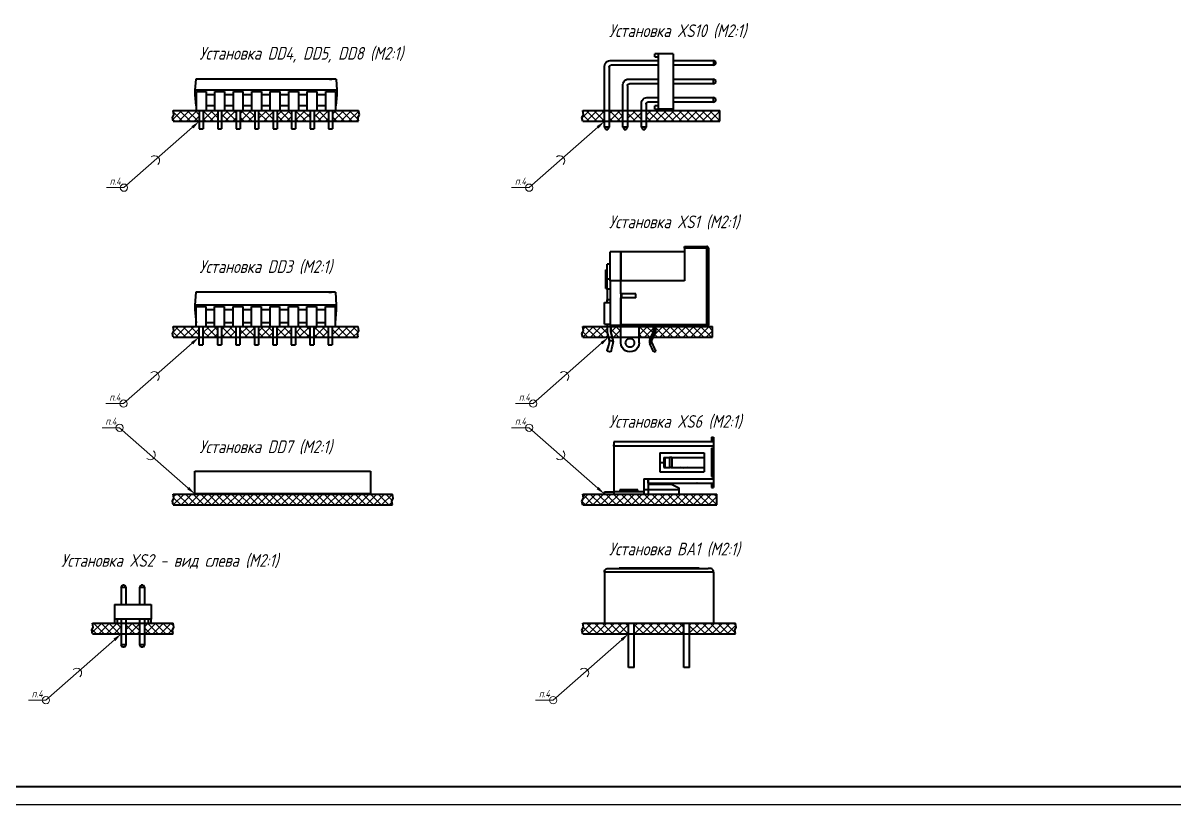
# Paper-space layout 'Layout1' of a CAD drawing. Extents: x -1 to 840, y -1 to 593.
# Drawn here: x 238.7 to 555.3, y -0.8 to 214.1 of the extents above; entities that cross this region are included whole.
import ezdxf

# ---------------------------------------------------------------- set-up
doc = ezdxf.new("R2010")
doc.units = 0
doc.header["$MEASUREMENT"] = 0
doc.layers.get('0').update_dxf_attribs({"linetype": 'CONTINUOUS', "lineweight": 15})
doc.layers.add('KONTUR', color=7, linetype='CONTINUOUS')
doc.layers.add('Основная', color=7, linetype='CONTINUOUS', lineweight=40)
doc.layers.add('тонкая', color=7, linetype='CONTINUOUS', lineweight=20)
doc.styles.add('GOST type A0', font='', dxfattribs={"oblique": 15, "height": 3.5})
doc.styles.get('GOST type A0').set_extended_font_data('GOST type A')
pattern_1 = [(45, (-297.085, -97.4505), (-1.0606602, 1.0606602), []), (135, (-297.085, -97.4505), (-1.0606602, -1.0606602), [])]

psp = doc.layouts.get("Layout1")

# ---------------------------------------------------------------- hatches: boundary and pattern name
h = psp.add_hatch()
h.set_pattern_fill('ANSI37', color=256, scale=12)
h.set_pattern_definition([(45, (-307.6102, -77.5466), (-1.0606602, 1.0606602), []), (135, (-307.6102, -77.5466), (-1.0606602, -1.0606602), [])])
h.paths.add_polyline_path([(280.03, 190.059), (280.23, 188.899), (279.83, 188.099), (280.03, 187.099), (287.224, 187.099), (287.224, 190.059), (286.438, 190.059)])
h.paths.add_polyline_path([(292.304, 187.099), (292.304, 190.059), (291.518, 190.059), (288.292, 190.059), (288.292, 187.099)])
h.paths.add_polyline_path([(297.384, 187.099), (297.384, 190.059), (296.598, 190.059), (293.372, 190.059), (293.372, 187.099)])
h.paths.add_polyline_path([(302.464, 187.099), (302.464, 190.059), (301.678, 190.059), (298.452, 190.059), (298.452, 187.099)])
h.paths.add_polyline_path([(307.544, 187.099), (307.544, 190.059), (306.758, 190.059), (303.532, 190.059), (303.532, 187.099)])
h.paths.add_polyline_path([(312.624, 187.099), (312.624, 190.059), (311.838, 190.059), (308.612, 190.059), (308.612, 187.099)])
h.paths.add_polyline_path([(317.704, 187.099), (317.704, 190.059), (316.918, 190.059), (313.692, 190.059), (313.692, 187.099)])
h.paths.add_polyline_path([(322.784, 187.099), (322.784, 190.059), (321.998, 190.059), (318.772, 190.059), (318.772, 187.099)])
h.paths.add_polyline_path([(331.046, 187.099), (330.846, 188.099), (331.246, 188.899), (331.046, 190.059), (323.852, 190.059), (323.852, 187.099)])
h = psp.add_hatch()
h.set_pattern_fill('ANSI37', color=256, scale=12)
h.set_pattern_definition([(45, (-299.585, -71.3088), (-1.0606602, 1.0606602), []), (135, (-299.585, -71.3088), (-1.0606602, -1.0606602), [])])
h.paths.add_polyline_path([(392.668, 190.059), (392.868, 188.899), (392.468, 188.099), (392.668, 187.099), (398.668, 187.099), (398.668, 190.059)])
h.paths.add_polyline_path([(403.748, 187.099), (403.748, 190.059), (399.938, 190.059), (399.938, 187.099)])
h.paths.add_polyline_path([(408.828, 187.099), (408.828, 190.059), (405.018, 190.059), (405.018, 187.099)])
h.paths.add_polyline_path([(430.399, 187.099), (430.399, 190.059), (410.098, 190.059), (410.098, 187.099)])
h = psp.add_hatch()
h.set_pattern_fill('ANSI37', color=256, scale=12)
h.set_pattern_definition([(45, (-307.6102, -116.8964), (-1.0606602, 1.0606602), []), (135, (-307.6102, -116.8964), (-1.0606602, -1.0606602), [])])
h.paths.add_polyline_path([(280.03, 130.709), (280.23, 129.549), (279.83, 128.749), (280.03, 127.749), (287.124, 127.749), (287.124, 130.709), (286.362, 130.709)])
h.paths.add_polyline_path([(292.204, 130.709), (291.442, 130.709), (288.24, 130.709), (288.24, 127.749), (292.204, 127.749)])
h.paths.add_polyline_path([(297.284, 130.709), (296.522, 130.709), (293.32, 130.709), (293.32, 127.749), (297.284, 127.749)])
h.paths.add_polyline_path([(302.364, 127.749), (302.364, 130.709), (301.602, 130.709), (298.4, 130.709), (298.4, 127.749)])
h.paths.add_polyline_path([(307.444, 127.749), (307.444, 130.709), (306.682, 130.709), (303.48, 130.709), (303.48, 127.749)])
h.paths.add_polyline_path([(312.524, 127.749), (312.524, 130.709), (311.762, 130.709), (308.56, 130.709), (308.56, 127.749)])
h.paths.add_polyline_path([(317.604, 130.709), (316.842, 130.709), (313.64, 130.709), (313.64, 127.749), (317.604, 127.749)])
h.paths.add_polyline_path([(322.684, 130.709), (321.922, 130.709), (318.72, 130.709), (318.72, 127.749), (322.684, 127.749)])
h.paths.add_polyline_path([(323.8, 127.749), (330.894, 127.749), (330.694, 128.749), (331.094, 129.549), (330.894, 130.709), (323.8, 130.709)])
h = psp.add_hatch()
h.set_pattern_fill('ANSI37', color=256, scale=12)
h.set_pattern_definition(pattern_1)
h.paths.add_polyline_path([(392.668, 130.709), (392.868, 129.549), (392.468, 128.749), (392.668, 127.749), (399.753, 127.749), (399.43, 128.957, -0.0919094), (399.368, 129.423), (399.368, 130.709)])
h = psp.add_hatch()
h.set_pattern_fill('ANSI37', color=256, scale=12)
h.set_pattern_definition(pattern_1)
h.paths.add_polyline_path([(403.168, 130.709), (400.368, 130.709), (400.368, 129.423), (400.372, 129.353), (400.38, 129.285), (400.396, 129.215), (400.788, 127.749), (403.168, 127.749)])
h.paths.add_polyline_path([(411.471, 127.749), (412.094, 129.085), (412.134, 129.193), (412.16, 129.307), (412.168, 129.423), (412.168, 130.709), (408.168, 130.709), (408.168, 127.749)])
h = psp.add_hatch()
h.set_pattern_fill('ANSI37', color=256, scale=12)
h.set_pattern_definition(pattern_1)
h.paths.add_polyline_path([(428.413, 127.749), (428.413, 130.709), (412.768, 130.709), (412.768, 129.423), (412.754, 129.221), (412.71, 129.021), (412.636, 128.831), (412.131, 127.749)])
h = psp.add_hatch()
h.set_pattern_fill('ANSI37', color=256, scale=12)
h.set_pattern_definition([(45, (-303.3326, -98.6842), (-1.0606602, 1.0606602), []), (135, (-303.3326, -98.6842), (-1.0606602, -1.0606602), [])])
h.paths.add_polyline_path([(340.342, 81.68), (340.142, 82.68), (340.542, 83.48), (340.342, 84.64), (280.03, 84.64), (280.23, 83.48), (279.83, 82.68), (280.03, 81.68)])
h = psp.add_hatch()
h.set_pattern_fill('ANSI37', color=256, scale=12)
h.set_pattern_definition([(45, (-297.085, -114.4791), (-1.0606602, 1.0606602), []), (135, (-297.085, -114.4791), (-1.0606602, -1.0606602), [])])
h.paths.add_polyline_path([(392.668, 84.64), (392.868, 83.48), (392.468, 82.68), (392.668, 81.68), (429.568, 81.68), (429.568, 84.64)])
h = psp.add_hatch()
h.set_pattern_fill('ANSI37', color=256, scale=12)
h.set_pattern_definition([(45, (-189.4114, -103.6223), (-1.06066, 1.06066), []), (135, (-189.4114, -103.6223), (-1.06066, -1.06066), [])])
h.paths.add_polyline_path([(265.775, 46.25), (265.775, 49.21), (257.87, 49.21), (258.07, 48.05), (257.67, 47.25), (257.87, 46.25)])
h.paths.add_polyline_path([(270.855, 46.25), (270.855, 49.21), (267.045, 49.21), (267.045, 46.25)])
h.paths.add_polyline_path([(280.03, 46.25), (279.83, 47.25), (280.23, 48.05), (280.03, 49.21), (272.125, 49.21), (272.125, 46.25)])
h = psp.add_hatch()
h.set_pattern_fill('ANSI37', color=256, scale=12)
h.set_pattern_definition([(45, (-193.1948, -106.2985), (-1.06066, 1.06066), []), (135, (-193.1948, -106.2985), (-1.06066, -1.06066), [])])
h.paths.add_polyline_path([(420.468, 46.25), (420.468, 49.21), (406.868, 49.21), (406.868, 46.25)])
h.paths.add_polyline_path([(422.068, 49.21), (422.068, 46.25), (434.668, 46.25), (434.468, 47.25), (434.868, 48.05), (434.668, 49.21)])
h.paths.add_polyline_path([(392.668, 49.21), (392.868, 48.05), (392.468, 47.25), (392.668, 46.25), (405.268, 46.25), (405.268, 49.21)])

# ---------------------------------------------------------------- linework, layer by layer
for p, q in [((266.5, 168.854), (285.347, 185.447)), ((377.944, 168.854), (396.791, 185.447)), ((266.5, 168.854), (261.66, 168.854)), ((377.944, 168.854), (373.104, 168.854)), ((266.4, 109.505), (285.247, 126.097)), ((379.029, 109.505), (397.876, 126.097)), ((266.4, 109.505), (261.56, 109.505)), ((379.029, 109.505), (374.189, 109.505)), ((265.306, 102.885), (260.466, 102.885)), ((265.306, 102.885), (284.153, 86.292)), ((377.944, 102.885), (373.104, 102.885)), ((377.944, 102.885), (396.791, 86.292)), ((245.051, 28.006), (263.898, 44.598)), ((384.544, 28.006), (403.391, 44.598)), ((245.051, 28.006), (240.211, 28.006)), ((384.544, 28.006), (379.704, 28.006))]:
    psp.add_line(p, q)
for centre in [(266.5, 168.854), (377.944, 168.854), (266.4, 109.505), (379.029, 109.505), (265.306, 102.885), (377.944, 102.885), (245.051, 28.006), (384.544, 28.006)]:
    psp.add_circle(centre, 1)
for centre, start, end in [((274.935, 176.28), 311.36007, 131.36007), ((386.379, 176.28), 311.36007, 131.36007), ((274.835, 116.931), 311.36007, 131.36007), ((387.464, 116.931), 311.36007, 131.36007), ((273.741, 95.459), 228.63993, 48.63993), ((386.379, 95.459), 228.63993, 48.63993), ((253.486, 35.432), 311.36007, 131.36007), ((392.979, 35.432), 311.36007, 131.36007)]:
    psp.add_arc(centre, 1.371, start, end)
for points in [[(285.623, 185.134), (285.072, 185.76), (287.224, 187.099)], [(397.066, 185.134), (396.516, 185.76), (398.668, 187.099)], [(285.523, 125.784), (284.972, 126.41), (287.124, 127.749)], [(398.151, 125.784), (397.601, 126.41), (399.753, 127.749)], [(284.429, 86.605), (283.878, 85.98), (286.03, 84.64)], [(397.066, 86.605), (396.516, 85.98), (398.668, 84.64)], [(264.174, 44.286), (263.623, 44.911), (265.775, 46.25)], [(403.666, 44.286), (403.116, 44.911), (405.268, 46.25)]]:
    psp.add_solid(points)
at = {"layer": 'KONTUR'}
psp.add_line((840.206, -0.794), (-0.794, -0.794), dxfattribs=at)
at = {"layer": 'Основная'}
for p, q in [((398.668, 202.25), (398.719, 202.644)), ((398.719, 202.644), (398.872, 203.012)), ((398.872, 203.012), (399.114, 203.327)), ((399.114, 203.327), (399.43, 203.57)), ((399.43, 203.57), (399.797, 203.722)), ((399.797, 203.722), (400.192, 203.774)), ((400.192, 203.774), (413.527, 203.774)), ((413.527, 205.679), (412.511, 205.679)), ((412.511, 204.815), (412.511, 205.679)), ((412.511, 204.815), (413.527, 204.815)), ((417.591, 205.679), (413.527, 205.679)), ((413.527, 190.439), (413.527, 205.679)), ((417.591, 205.679), (417.591, 190.439)), ((417.591, 203.774), (428.665, 203.774)), ((429.275, 203.422), (428.665, 203.774)), ((428.665, 203.774), (428.665, 202.504)), ((428.665, 202.504), (429.275, 202.856)), ((429.275, 202.856), (429.275, 203.422)), ((398.668, 190.059), (398.668, 202.25)), ((399.938, 201.996), (399.955, 202.127)), ((399.938, 201.996), (399.938, 190.059)), ((399.955, 202.127), (400.006, 202.25)), ((400.006, 202.25), (400.086, 202.355)), ((400.086, 202.355), (400.192, 202.436)), ((400.192, 202.436), (400.314, 202.487)), ((400.314, 202.487), (400.446, 202.504)), ((413.527, 202.504), (400.446, 202.504)), ((428.665, 202.504), (417.591, 202.504)), ((286.234, 198.695), (286.03, 195.677)), ((324.842, 198.695), (286.234, 198.695)), ((322.994, 198.701), (323, 198.701)), ((322.994, 198.696), (322.994, 198.701)), ((322.994, 198.696), (322.994, 198.695)), ((323, 198.701), (323.025, 198.701)), ((323.025, 198.701), (323.068, 198.701)), ((323.068, 198.701), (323.127, 198.701)), ((323.127, 198.701), (323.199, 198.701)), ((323.199, 198.701), (323.277, 198.701)), ((323.277, 198.701), (323.358, 198.701)), ((323.358, 198.701), (323.437, 198.701)), ((323.437, 198.701), (323.508, 198.701)), ((323.508, 198.701), (323.567, 198.701)), ((323.567, 198.701), (323.611, 198.701)), ((323.611, 198.701), (323.636, 198.701)), ((323.636, 198.701), (323.642, 198.701)), ((323.642, 198.699), (323.642, 198.701)), ((323.642, 198.699), (323.642, 198.695)), ((324.842, 198.695), (325.046, 195.677)), ((403.748, 197.17), (403.799, 197.564)), ((403.748, 190.059), (403.748, 197.17)), ((403.799, 197.564), (403.952, 197.932)), ((403.952, 197.932), (404.194, 198.247)), ((404.194, 198.247), (404.51, 198.49)), ((404.51, 198.49), (404.877, 198.642)), ((404.877, 198.642), (405.272, 198.694)), ((405.018, 196.916), (405.035, 197.047)), ((405.018, 196.916), (405.018, 190.059)), ((405.035, 197.047), (405.086, 197.17)), ((405.086, 197.17), (405.166, 197.275)), ((405.166, 197.275), (405.272, 197.356)), ((405.272, 198.694), (413.527, 198.694)), ((405.272, 197.356), (405.394, 197.407)), ((405.394, 197.407), (405.526, 197.424)), ((413.527, 197.424), (405.526, 197.424)), ((417.591, 198.694), (428.665, 198.694)), ((428.665, 197.424), (417.591, 197.424)), ((429.275, 198.342), (428.665, 198.694)), ((428.665, 197.424), (428.665, 198.694)), ((428.665, 197.424), (429.275, 197.776)), ((429.275, 197.776), (429.275, 198.342)), ((286.03, 195.677), (286.03, 194.347)), ((325.046, 195.677), (286.03, 195.677)), ((286.03, 194.347), (286.284, 191.329)), ((286.438, 194.347), (286.03, 194.347)), ((286.438, 190.059), (286.438, 195.267)), ((286.438, 195.267), (289.078, 195.267)), ((289.078, 195.267), (289.078, 190.059)), ((291.518, 194.347), (289.078, 194.347)), ((291.518, 190.059), (291.518, 195.267)), ((291.518, 195.267), (294.158, 195.267)), ((294.158, 195.267), (294.158, 190.059)), ((296.598, 194.347), (294.158, 194.347)), ((296.598, 190.059), (296.598, 195.267)), ((296.598, 195.267), (299.238, 195.267)), ((299.238, 195.267), (299.238, 190.059)), ((301.678, 194.347), (299.238, 194.347)), ((301.678, 190.059), (301.678, 195.267)), ((301.678, 195.267), (304.318, 195.267)), ((304.318, 195.267), (304.318, 190.059)), ((306.758, 194.347), (304.318, 194.347)), ((306.758, 190.059), (306.758, 195.267)), ((306.758, 195.267), (309.398, 195.267)), ((309.398, 195.267), (309.398, 190.059)), ((311.838, 194.347), (309.398, 194.347)), ((311.838, 190.059), (311.838, 195.267)), ((311.838, 195.267), (314.478, 195.267)), ((314.478, 195.267), (314.478, 190.059)), ((316.918, 194.347), (314.478, 194.347)), ((316.918, 190.059), (316.918, 195.267)), ((316.918, 195.267), (319.558, 195.267)), ((319.558, 195.267), (319.558, 190.059)), ((321.998, 194.347), (319.558, 194.347)), ((321.998, 190.059), (321.998, 195.267)), ((321.998, 195.267), (324.638, 195.267)), ((324.638, 195.267), (324.638, 190.059)), ((325.046, 194.347), (324.638, 194.347)), ((325.046, 194.347), (324.792, 191.329)), ((325.046, 195.677), (325.046, 194.347)), ((409.032, 192.852), (409.274, 193.167)), ((409.274, 193.167), (409.59, 193.41)), ((409.59, 193.41), (409.957, 193.562)), ((409.957, 193.562), (410.352, 193.614)), ((410.352, 193.614), (413.527, 193.614)), ((417.591, 193.614), (428.665, 193.614)), ((429.275, 193.262), (428.665, 193.614)), ((428.665, 192.344), (428.665, 193.614)), ((429.275, 192.696), (429.275, 193.262)), ((280.03, 190.059), (331.046, 190.059)), ((280.23, 188.899), (280.03, 190.059)), ((286.438, 191.329), (286.284, 191.329)), ((286.438, 190.059), (289.078, 190.059)), ((287.224, 190.059), (287.224, 184.979)), ((288.292, 190.059), (288.292, 184.979)), ((291.518, 191.329), (289.078, 191.329)), ((291.518, 190.059), (294.158, 190.059)), ((292.304, 190.059), (292.304, 184.979)), ((293.372, 190.059), (293.372, 184.979)), ((296.598, 191.329), (294.158, 191.329)), ((296.598, 190.059), (299.238, 190.059)), ((297.384, 190.059), (297.384, 184.979)), ((298.452, 190.059), (298.452, 184.979)), ((301.678, 191.329), (299.238, 191.329)), ((301.678, 190.059), (304.318, 190.059)), ((302.464, 190.059), (302.464, 184.979)), ((303.532, 190.059), (303.532, 184.979)), ((306.758, 191.329), (304.318, 191.329)), ((306.758, 190.059), (309.398, 190.059)), ((307.544, 190.059), (307.544, 184.979)), ((308.612, 190.059), (308.612, 184.979)), ((311.838, 191.329), (309.398, 191.329)), ((311.838, 190.059), (314.478, 190.059)), ((312.624, 190.059), (312.624, 184.979)), ((313.692, 190.059), (313.692, 184.979)), ((316.918, 191.329), (314.478, 191.329)), ((316.918, 190.059), (319.558, 190.059)), ((317.704, 190.059), (317.704, 184.979)), ((318.772, 190.059), (318.772, 184.979)), ((321.998, 191.329), (319.558, 191.329)), ((321.998, 190.059), (324.638, 190.059)), ((322.784, 190.059), (322.784, 184.979)), ((323.852, 190.059), (323.852, 184.979)), ((324.792, 191.329), (324.638, 191.329)), ((331.246, 188.899), (331.046, 190.059)), ((392.668, 190.059), (430.399, 190.059)), ((392.868, 188.899), (392.668, 190.059)), ((398.668, 185.46), (398.668, 190.059)), ((399.938, 190.059), (399.938, 185.46)), ((403.748, 185.46), (403.748, 190.059)), ((405.018, 190.059), (405.018, 185.46)), ((408.828, 192.09), (408.879, 192.484)), ((408.828, 190.059), (408.828, 192.09)), ((408.828, 185.46), (408.828, 190.059)), ((408.879, 192.484), (409.032, 192.852)), ((410.098, 191.836), (410.115, 191.967)), ((410.098, 191.836), (410.098, 190.059)), ((410.098, 190.059), (410.098, 185.46)), ((410.115, 191.967), (410.166, 192.09)), ((410.166, 192.09), (410.246, 192.195)), ((410.246, 192.195), (410.352, 192.276)), ((410.352, 192.276), (410.474, 192.327)), ((410.474, 192.327), (410.606, 192.344)), ((413.527, 192.344), (410.606, 192.344)), ((412.511, 190.439), (412.511, 191.302)), ((413.527, 191.302), (412.511, 191.302)), ((412.511, 190.439), (413.527, 190.439)), ((413.527, 190.439), (413.527, 190.059)), ((417.591, 190.439), (413.527, 190.439)), ((428.665, 192.344), (417.591, 192.344)), ((417.591, 190.439), (417.591, 190.059)), ((428.665, 192.344), (429.275, 192.696)), ((430.399, 187.099), (430.399, 190.059)), ((279.83, 188.099), (280.23, 188.899)), ((280.03, 187.099), (279.83, 188.099)), ((280.03, 187.099), (331.046, 187.099)), ((330.846, 188.099), (331.246, 188.899)), ((331.046, 187.099), (330.846, 188.099)), ((392.468, 188.099), (392.868, 188.899)), ((392.668, 187.099), (392.468, 188.099)), ((392.668, 187.099), (430.399, 187.099)), ((287.224, 184.979), (288.292, 184.979)), ((292.304, 184.979), (293.372, 184.979)), ((297.384, 184.979), (298.452, 184.979)), ((302.464, 184.979), (303.532, 184.979)), ((307.544, 184.979), (308.612, 184.979)), ((312.624, 184.979), (313.692, 184.979)), ((317.704, 184.979), (318.772, 184.979)), ((322.784, 184.979), (323.852, 184.979)), ((398.682, 185.435), (398.668, 185.46)), ((398.682, 185.435), (399.019, 184.851)), ((399.923, 185.435), (398.682, 185.435)), ((399.019, 184.851), (399.586, 184.851)), ((399.586, 184.851), (399.923, 185.435)), ((399.938, 185.46), (399.923, 185.435)), ((403.762, 185.435), (403.748, 185.46)), ((403.762, 185.435), (404.099, 184.851)), ((405.003, 185.435), (403.762, 185.435)), ((404.099, 184.851), (404.666, 184.851)), ((404.666, 184.851), (405.003, 185.435)), ((405.018, 185.46), (405.003, 185.435)), ((408.842, 185.435), (408.828, 185.46)), ((408.842, 185.435), (409.179, 184.851)), ((410.083, 185.435), (408.842, 185.435)), ((409.179, 184.851), (409.746, 184.851)), ((409.746, 184.851), (410.083, 185.435)), ((410.098, 185.46), (410.083, 185.435)), ((420.668, 152.692), (420.668, 152.709)), ((420.668, 152.709), (426.768, 152.709)), ((420.668, 152.642), (420.668, 152.692)), ((420.668, 152.563), (420.668, 152.642)), ((420.668, 152.459), (420.668, 152.563)), ((420.668, 152.338), (420.668, 152.459)), ((420.668, 152.209), (420.668, 152.338)), ((420.668, 152.209), (420.668, 143.229)), ((426.768, 152.209), (420.668, 152.209)), ((426.768, 152.709), (426.768, 152.692)), ((426.897, 152.692), (426.768, 152.709)), ((426.768, 152.692), (426.768, 152.642)), ((426.768, 152.642), (426.768, 152.563)), ((426.768, 152.563), (426.768, 152.459)), ((426.768, 152.459), (426.768, 152.338)), ((426.768, 152.338), (426.768, 152.209)), ((426.897, 152.209), (426.768, 152.209)), ((426.768, 131.209), (426.768, 152.209)), ((427.018, 152.642), (426.897, 152.692)), ((427.018, 152.209), (426.897, 152.209)), ((427.121, 152.563), (427.018, 152.642)), ((427.121, 152.209), (427.018, 152.209)), ((427.201, 152.459), (427.121, 152.563)), ((427.201, 152.209), (427.121, 152.209)), ((427.25, 152.338), (427.201, 152.459)), ((427.25, 152.209), (427.201, 152.209)), ((427.268, 152.209), (427.25, 152.338)), ((427.268, 152.209), (427.25, 152.209)), ((427.268, 152.209), (427.268, 131.209)), ((400.268, 150.956), (400.268, 151.229)), ((403.168, 151.229), (400.268, 151.229)), ((400.268, 150.157), (400.268, 150.956)), ((400.268, 148.886), (400.268, 150.157)), ((400.268, 147.229), (400.268, 148.886)), ((403.168, 151.229), (403.168, 150.956)), ((403.168, 150.956), (403.168, 151.229)), ((420.668, 151.229), (403.168, 151.229)), ((403.168, 150.956), (403.168, 150.157)), ((403.168, 150.157), (403.168, 150.956)), ((403.168, 150.157), (403.168, 148.886)), ((403.168, 148.886), (403.168, 150.157)), ((403.168, 148.886), (403.168, 147.229)), ((403.168, 147.229), (403.168, 148.886)), ((399.068, 146.22), (399.068, 146.309)), ((399.068, 146.309), (399.368, 146.309)), ((399.068, 145.961), (399.068, 146.22)), ((399.068, 145.548), (399.068, 145.961)), ((399.368, 147.669), (399.368, 147.809)), ((400.268, 147.809), (399.368, 147.809)), ((399.368, 147.26), (399.368, 147.669)), ((399.368, 146.608), (399.368, 147.26)), ((399.368, 145.759), (399.368, 146.608)), ((399.368, 144.77), (399.368, 145.759)), ((400.268, 145.3), (400.268, 147.229)), ((403.168, 147.229), (403.168, 145.3)), ((403.168, 145.3), (403.168, 147.229)), ((399.068, 145.009), (399.068, 145.548)), ((399.068, 144.382), (399.068, 145.009)), ((399.068, 143.709), (399.068, 144.382)), ((399.068, 143.036), (399.068, 143.709)), ((399.068, 143.709), (399.368, 143.709)), ((399.068, 142.409), (399.068, 143.036)), ((399.368, 143.709), (399.368, 144.77)), ((399.368, 142.695), (399.368, 143.709)), ((400.268, 143.709), (399.368, 143.709)), ((399.368, 141.744), (399.368, 142.695)), ((400.268, 143.229), (400.268, 145.3)), ((400.268, 143.229), (400.268, 131.009)), ((403.168, 143.229), (400.268, 143.229)), ((403.168, 145.3), (403.168, 143.229)), ((403.168, 143.229), (403.168, 145.3)), ((420.668, 143.229), (403.168, 143.229)), ((403.168, 139.709), (403.168, 143.229)), ((286.286, 140.107), (286.03, 136.581)), ((324.638, 140.107), (286.286, 140.107)), ((322.868, 140.113), (322.874, 140.113)), ((322.868, 140.112), (322.868, 140.113)), ((322.868, 140.112), (322.868, 140.107)), ((322.874, 140.113), (322.903, 140.113)), ((322.903, 140.113), (322.954, 140.113)), ((322.954, 140.113), (323.022, 140.113)), ((323.022, 140.113), (323.104, 140.113)), ((323.104, 140.113), (323.195, 140.113)), ((323.195, 140.113), (323.289, 140.113)), ((323.289, 140.113), (323.379, 140.113)), ((323.379, 140.113), (323.462, 140.113)), ((323.462, 140.113), (323.53, 140.113)), ((323.53, 140.113), (323.58, 140.113)), ((323.58, 140.113), (323.609, 140.113)), ((323.609, 140.113), (323.616, 140.113)), ((323.616, 140.109), (323.616, 140.113)), ((323.616, 140.109), (323.616, 140.107)), ((324.638, 140.107), (324.894, 136.581)), ((399.068, 141.871), (399.068, 142.409)), ((399.068, 141.457), (399.068, 141.871)), ((399.068, 141.198), (399.068, 141.457)), ((399.068, 141.109), (399.068, 141.198)), ((399.068, 141.109), (399.368, 141.109)), ((399.368, 140.914), (399.368, 141.744)), ((399.368, 140.914), (399.368, 138.002)), ((400.268, 140.914), (399.368, 140.914)), ((403.168, 139.709), (403.168, 131.08)), ((407.268, 139.709), (403.168, 139.709)), ((403.168, 139.709), (403.168, 138.609)), ((403.368, 139.709), (403.368, 138.609)), ((407.268, 138.609), (407.268, 139.709)), ((286.03, 136.581), (286.03, 135.251)), ((324.894, 136.581), (286.03, 136.581)), ((286.362, 130.709), (286.362, 136.169)), ((286.362, 136.169), (289.002, 136.169)), ((289.002, 136.169), (289.002, 130.709)), ((291.442, 130.709), (291.442, 136.169)), ((291.442, 136.169), (294.082, 136.169)), ((294.082, 136.169), (294.082, 130.709)), ((296.522, 130.709), (296.522, 136.169)), ((296.522, 136.169), (299.162, 136.169)), ((299.162, 136.169), (299.162, 130.709)), ((301.602, 130.709), (301.602, 136.169)), ((301.602, 136.169), (304.242, 136.169)), ((304.242, 136.169), (304.242, 130.709)), ((306.682, 130.709), (306.682, 136.169)), ((306.682, 136.169), (309.322, 136.169)), ((309.322, 136.169), (309.322, 130.709)), ((311.762, 130.709), (311.762, 136.169)), ((311.762, 136.169), (314.402, 136.169)), ((314.402, 136.169), (314.402, 130.709)), ((316.842, 130.709), (316.842, 136.169)), ((316.842, 136.169), (319.482, 136.169)), ((319.482, 136.169), (319.482, 130.709)), ((321.922, 130.709), (321.922, 136.169)), ((321.922, 136.169), (324.562, 136.169)), ((324.562, 136.169), (324.562, 130.709)), ((324.894, 136.581), (324.894, 135.251)), ((398.668, 131.309), (398.668, 137.309)), ((398.668, 137.309), (400.268, 137.309)), ((399.368, 137.875), (399.368, 138.002)), ((400.268, 138.002), (399.368, 138.002)), ((399.368, 137.709), (399.368, 137.875)), ((399.368, 137.875), (399.368, 137.709)), ((399.368, 137.516), (399.368, 137.709)), ((399.368, 137.309), (399.368, 137.516)), ((407.268, 138.609), (403.168, 138.609)), ((403.168, 131.209), (403.168, 138.609)), ((286.03, 135.251), (286.336, 131.725)), ((286.362, 135.251), (286.03, 135.251)), ((291.442, 135.251), (289.002, 135.251)), ((296.522, 135.251), (294.082, 135.251)), ((301.602, 135.251), (299.162, 135.251)), ((306.682, 135.251), (304.242, 135.251)), ((311.762, 135.251), (309.322, 135.251)), ((316.842, 135.251), (314.402, 135.251)), ((321.922, 135.251), (319.482, 135.251)), ((324.894, 135.251), (324.562, 135.251)), ((324.894, 135.251), (324.588, 131.725)), ((280.03, 130.709), (330.894, 130.709)), ((280.23, 129.549), (280.03, 130.709)), ((286.362, 131.725), (286.336, 131.725)), ((286.362, 130.709), (289.002, 130.709)), ((287.124, 130.709), (287.124, 125.629)), ((288.24, 130.709), (288.24, 125.629)), ((291.442, 131.725), (289.002, 131.725)), ((291.442, 130.709), (294.082, 130.709)), ((292.204, 130.709), (292.204, 125.629)), ((293.32, 130.709), (293.32, 125.629)), ((296.522, 131.725), (294.082, 131.725)), ((296.522, 130.709), (299.162, 130.709)), ((297.284, 130.709), (297.284, 125.629)), ((298.4, 130.709), (298.4, 125.629)), ((301.602, 131.725), (299.162, 131.725)), ((301.602, 130.709), (304.242, 130.709)), ((302.364, 130.709), (302.364, 125.629)), ((303.48, 130.709), (303.48, 125.629)), ((306.682, 131.725), (304.242, 131.725)), ((306.682, 130.709), (309.322, 130.709)), ((307.444, 130.709), (307.444, 125.629)), ((308.56, 130.709), (308.56, 125.629)), ((311.762, 131.725), (309.322, 131.725)), ((311.762, 130.709), (314.402, 130.709)), ((312.524, 130.709), (312.524, 125.629)), ((313.64, 130.709), (313.64, 125.629)), ((316.842, 131.725), (314.402, 131.725)), ((316.842, 130.709), (319.482, 130.709)), ((317.604, 130.709), (317.604, 125.629)), ((318.72, 130.709), (318.72, 125.629)), ((321.922, 131.725), (319.482, 131.725)), ((321.922, 130.709), (324.562, 130.709)), ((322.684, 130.709), (322.684, 125.629)), ((323.8, 130.709), (323.8, 125.629)), ((324.588, 131.725), (324.562, 131.725)), ((331.094, 129.549), (330.894, 130.709)), ((392.668, 130.709), (428.413, 130.709)), ((392.868, 129.549), (392.668, 130.709)), ((398.668, 131.309), (400.268, 131.309)), ((399.368, 131.309), (399.368, 130.709)), ((399.368, 131.309), (399.368, 129.423)), ((399.368, 131.309), (399.368, 129.423)), ((403.168, 131.009), (400.268, 131.009)), ((400.368, 131.009), (400.368, 130.709)), ((400.368, 129.423), (400.368, 131.009)), ((400.368, 131.009), (400.368, 129.423)), ((403.168, 131.08), (403.168, 131.209)), ((403.168, 131.209), (426.768, 131.209)), ((403.168, 130.959), (403.168, 131.08)), ((403.168, 131.009), (403.168, 130.726)), ((403.168, 130.709), (403.168, 131.009)), ((403.168, 130.856), (403.168, 130.959)), ((403.168, 130.776), (403.168, 130.856)), ((403.168, 130.726), (403.168, 130.776)), ((403.168, 130.709), (403.168, 130.726)), ((403.168, 126.209), (403.168, 130.709)), ((408.168, 126.209), (408.168, 130.709)), ((412.168, 130.709), (412.168, 129.423)), ((412.168, 129.423), (412.168, 130.709)), ((412.768, 129.423), (412.768, 130.709)), ((412.768, 129.596), (412.768, 130.709)), ((426.897, 131.209), (426.768, 131.209)), ((426.768, 131.209), (426.768, 131.08)), ((426.768, 131.08), (426.768, 130.959)), ((426.768, 130.959), (426.768, 130.856)), ((426.768, 130.856), (426.768, 130.776)), ((426.768, 130.776), (426.768, 130.726)), ((426.768, 130.726), (426.768, 130.709)), ((426.768, 130.709), (426.897, 130.726)), ((427.018, 131.209), (426.897, 131.209)), ((427.018, 130.776), (426.897, 130.726)), ((427.121, 131.209), (427.018, 131.209)), ((427.121, 130.856), (427.018, 130.776)), ((427.201, 131.209), (427.121, 131.209)), ((427.201, 130.959), (427.121, 130.856)), ((427.25, 131.209), (427.201, 131.209)), ((427.25, 131.08), (427.201, 130.959)), ((427.268, 131.209), (427.25, 131.08)), ((427.268, 131.209), (427.25, 131.209)), ((428.413, 127.749), (428.413, 130.709)), ((279.83, 128.749), (280.23, 129.549)), ((280.03, 127.749), (279.83, 128.749)), ((280.03, 127.749), (330.894, 127.749)), ((330.694, 128.749), (331.094, 129.549)), ((330.894, 127.749), (330.694, 128.749)), ((392.468, 128.749), (392.868, 129.549)), ((392.668, 127.749), (392.468, 128.749)), ((392.668, 127.749), (428.413, 127.749)), ((399.368, 129.423), (399.374, 129.267)), ((399.368, 129.423), (399.374, 129.267)), ((399.374, 129.267), (399.396, 129.111)), ((399.374, 129.267), (399.396, 129.111)), ((399.396, 129.111), (399.43, 128.957)), ((399.396, 129.111), (399.43, 128.957)), ((399.413, 129.034), (399.976, 126.915)), ((399.43, 128.957), (399.976, 126.915)), ((399.753, 127.749), (399.976, 126.915)), ((400.02, 126.752), (399.976, 126.915)), ((399.976, 126.915), (401.045, 126.629)), ((400.047, 126.545), (400.02, 126.752)), ((400.372, 129.353), (400.368, 129.423)), ((400.368, 129.423), (400.372, 129.353)), ((400.38, 129.285), (400.372, 129.353)), ((400.372, 129.353), (400.38, 129.285)), ((400.396, 129.215), (400.38, 129.285)), ((400.38, 129.285), (400.396, 129.215)), ((400.986, 127.011), (400.396, 129.215)), ((400.396, 129.215), (400.986, 127.011)), ((400.986, 127.011), (400.788, 127.749)), ((401.015, 126.885), (400.986, 127.011)), ((401.034, 126.758), (401.015, 126.885)), ((401.045, 126.629), (401.034, 126.758)), ((401.045, 126.629), (401.047, 126.545)), ((404.508, 126.52), (404.628, 126.809)), ((404.628, 126.809), (404.819, 127.058)), ((404.819, 127.058), (405.068, 127.248)), ((405.068, 127.248), (405.357, 127.368)), ((405.357, 127.368), (405.668, 127.409)), ((405.668, 127.409), (405.978, 127.368)), ((405.978, 127.368), (406.268, 127.248)), ((406.268, 127.248), (406.516, 127.058)), ((406.516, 127.058), (406.707, 126.809)), ((406.707, 126.809), (406.827, 126.52)), ((411.054, 126.732), (411.045, 126.348)), ((411.167, 127.099), (411.054, 126.732)), ((411.47, 127.749), (411.167, 127.099)), ((412.094, 129.085), (411.168, 127.099)), ((411.168, 127.099), (412.094, 129.085)), ((411.639, 126.435), (411.647, 126.645)), ((411.647, 126.645), (411.71, 126.846)), ((411.71, 126.845), (412.636, 128.831)), ((411.71, 126.845), (412.636, 128.831)), ((411.71, 126.846), (412.132, 127.749)), ((412.134, 129.193), (412.094, 129.085)), ((412.094, 129.085), (412.134, 129.193)), ((412.16, 129.307), (412.134, 129.193)), ((412.134, 129.193), (412.16, 129.307)), ((412.168, 129.423), (412.16, 129.307)), ((412.16, 129.307), (412.168, 129.423)), ((412.636, 128.831), (412.71, 129.021)), ((412.636, 128.831), (412.71, 129.021)), ((412.71, 129.021), (412.754, 129.221)), ((412.71, 129.021), (412.754, 129.221)), ((412.754, 129.221), (412.768, 129.423)), ((412.754, 129.221), (412.756, 129.25)), ((287.124, 125.629), (288.24, 125.629)), ((292.204, 125.629), (293.32, 125.629)), ((297.284, 125.629), (298.4, 125.629)), ((302.364, 125.629), (303.48, 125.629)), ((307.444, 125.629), (308.56, 125.629)), ((312.524, 125.629), (313.64, 125.629)), ((317.604, 125.629), (318.72, 125.629)), ((322.684, 125.629), (323.8, 125.629)), ((399.385, 123.968), (399.414, 124.079)), ((399.385, 123.968), (400.35, 123.709)), ((399.414, 124.079), (399.501, 124.403)), ((399.501, 124.403), (399.639, 124.916)), ((399.639, 124.916), (399.816, 125.578)), ((399.816, 125.578), (400.02, 126.338)), ((400.02, 126.338), (400.047, 126.545)), ((400.38, 123.82), (400.35, 123.709)), ((400.467, 124.144), (400.38, 123.82)), ((400.604, 124.657), (400.467, 124.144)), ((400.782, 125.319), (400.604, 124.657)), ((400.986, 126.079), (400.782, 125.319)), ((401.047, 126.545), (400.986, 126.079)), ((403.253, 125.562), (403.168, 126.209)), ((403.502, 124.959), (403.253, 125.562)), ((403.9, 124.441), (403.502, 124.959)), ((404.418, 124.044), (403.9, 124.441)), ((405.02, 123.794), (404.418, 124.044)), ((404.468, 126.209), (404.508, 126.52)), ((404.508, 125.899), (404.468, 126.209)), ((404.628, 125.609), (404.508, 125.899)), ((404.819, 125.361), (404.628, 125.609)), ((405.068, 125.17), (404.819, 125.361)), ((405.668, 123.709), (405.02, 123.794)), ((405.357, 125.05), (405.068, 125.17)), ((405.668, 125.009), (405.357, 125.05)), ((405.978, 125.05), (405.668, 125.009)), ((406.315, 123.794), (405.668, 123.709)), ((406.268, 125.17), (405.978, 125.05)), ((406.516, 125.361), (406.268, 125.17)), ((406.918, 124.044), (406.315, 123.794)), ((406.707, 125.609), (406.516, 125.361)), ((406.827, 125.899), (406.707, 125.609)), ((406.827, 126.52), (406.868, 126.209)), ((406.868, 126.209), (406.827, 125.899)), ((407.435, 124.441), (406.918, 124.044)), ((407.833, 124.959), (407.435, 124.441)), ((408.082, 125.562), (407.833, 124.959)), ((408.168, 126.209), (408.082, 125.562)), ((411.045, 126.348), (411.14, 125.975)), ((411.14, 125.975), (411.685, 126.23)), ((411.167, 125.916), (411.14, 125.975)), ((411.435, 125.341), (411.167, 125.916)), ((411.683, 124.808), (411.435, 125.341)), ((411.685, 126.23), (411.639, 126.435)), ((411.896, 124.352), (411.683, 124.808)), ((411.685, 126.23), (411.71, 126.169)), ((411.71, 126.169), (411.978, 125.595)), ((412.059, 124.003), (411.896, 124.352)), ((411.978, 125.595), (412.227, 125.062)), ((412.161, 123.784), (412.059, 124.003)), ((412.196, 123.709), (412.161, 123.784)), ((412.196, 123.709), (412.739, 123.963)), ((412.227, 125.062), (412.44, 124.606)), ((412.44, 124.606), (412.602, 124.256)), ((412.602, 124.256), (412.705, 124.037)), ((412.705, 124.037), (412.739, 123.963)), ((428.668, 99.04), (401.268, 99.04)), ((401.268, 99.04), (401.268, 99)), ((401.268, 99), (401.268, 98.88)), ((401.268, 98.88), (401.268, 98.689)), ((401.268, 98.689), (401.268, 98.44)), ((401.268, 98.44), (401.268, 98.151)), ((401.268, 98.151), (401.268, 97.84)), ((401.268, 97.84), (401.268, 98.151)), ((428.068, 100.24), (428.068, 99.04)), ((428.068, 100.24), (428.668, 100.24)), ((428.668, 100.24), (428.668, 99.04)), ((428.668, 99.04), (428.668, 99)), ((428.668, 99), (428.668, 98.88)), ((428.668, 98.88), (428.668, 98.689)), ((428.668, 98.689), (428.668, 98.44)), ((428.668, 98.44), (428.668, 98.151)), ((428.668, 98.151), (428.668, 97.84)), ((401.268, 97.84), (401.268, 85.24)), ((428.668, 97.84), (401.268, 97.84)), ((413.868, 95.94), (413.868, 90.74)), ((413.868, 95.94), (426.068, 95.94)), ((426.068, 95.94), (426.068, 94.74)), ((428.068, 97.24), (428.068, 89.44)), ((428.068, 97.24), (428.668, 97.24)), ((428.668, 97.84), (428.668, 97.24)), ((428.668, 97.24), (428.668, 89.44)), ((428.668, 88.84), (428.668, 97.24)), ((413.868, 93.32), (414.94, 93.32)), ((414.94, 94.74), (414.94, 91.94)), ((414.94, 94.74), (415.268, 94.74)), ((414.94, 91.94), (415.268, 91.94)), ((415.268, 94.74), (415.268, 91.94)), ((415.268, 94.74), (416.574, 94.74)), ((415.268, 91.94), (416.574, 91.94)), ((416.767, 94.74), (416.574, 94.74)), ((416.574, 94.74), (416.574, 91.94)), ((416.767, 91.94), (416.574, 91.94)), ((416.574, 91.94), (416.767, 91.94)), ((416.972, 94.74), (416.767, 94.74)), ((416.972, 91.94), (416.767, 91.94)), ((417.178, 94.74), (416.972, 94.74)), ((417.178, 91.94), (416.972, 91.94)), ((416.972, 91.94), (417.178, 91.94)), ((417.178, 94.74), (417.178, 91.94)), ((417.178, 94.74), (426.068, 94.74)), ((417.178, 91.94), (426.068, 91.94)), ((419.645, 91.89), (419.503, 91.94)), ((420.529, 91.722), (419.645, 91.89)), ((421.422, 91.833), (420.529, 91.722)), ((421.653, 91.94), (421.422, 91.833)), ((426.068, 94.74), (426.068, 91.94)), ((426.068, 91.94), (426.068, 90.74)), ((286.03, 84.742), (286.03, 90.94)), ((286.03, 90.94), (334.342, 90.94)), ((289.654, 90.94), (289.654, 90.944)), ((289.654, 90.944), (289.692, 90.944)), ((289.692, 90.944), (289.803, 90.944)), ((289.803, 90.944), (289.981, 90.944)), ((289.981, 90.944), (290.215, 90.944)), ((290.215, 90.944), (290.489, 90.944)), ((290.489, 90.944), (290.786, 90.944)), ((290.786, 90.944), (291.088, 90.944)), ((291.088, 90.944), (291.376, 90.944)), ((291.376, 90.944), (291.632, 90.944)), ((291.632, 90.944), (291.839, 90.944)), ((291.839, 90.944), (291.985, 90.944)), ((291.985, 90.944), (292.06, 90.944)), ((292.06, 90.944), (292.07, 90.944)), ((292.07, 90.942), (292.07, 90.944)), ((292.07, 90.942), (292.07, 90.94)), ((334.342, 90.94), (334.342, 84.742)), ((409.468, 88.84), (410.668, 88.84)), ((409.468, 88.84), (409.468, 85.24)), ((410.668, 88.53), (410.668, 88.84)), ((410.668, 88.84), (410.668, 85.84)), ((410.668, 88.84), (428.668, 88.84)), ((413.868, 90.74), (426.068, 90.74)), ((428.068, 89.44), (428.668, 89.44)), ((428.668, 89.44), (428.668, 88.84)), ((428.668, 88.84), (428.668, 88.53)), ((402.868, 85.84), (402.868, 85.24)), ((402.868, 85.84), (407.868, 85.84)), ((407.868, 85.84), (402.868, 85.84)), ((407.868, 85.24), (407.868, 85.84)), ((410.668, 85.84), (409.468, 85.84)), ((410.668, 88.24), (410.668, 88.53)), ((410.668, 87.992), (410.668, 88.24)), ((410.668, 87.801), (410.668, 87.992)), ((410.668, 87.681), (410.668, 87.801)), ((410.668, 87.68), (410.668, 87.681)), ((410.668, 87.64), (428.668, 87.64)), ((410.668, 87.34), (417.068, 87.34)), ((410.668, 85.84), (410.668, 84.64)), ((419.068, 85.84), (410.668, 85.84)), ((417.068, 87.34), (419.068, 86.34)), ((419.068, 86.34), (419.068, 85.84)), ((419.068, 85.84), (419.068, 84.64)), ((424.128, 87.6), (424.099, 87.64)), ((424.183, 87.64), (424.128, 87.6)), ((428.068, 87.64), (428.068, 86.44)), ((428.068, 86.44), (428.668, 86.44)), ((428.668, 88.53), (428.668, 88.24)), ((428.668, 88.24), (428.668, 87.992)), ((428.668, 87.992), (428.668, 87.801)), ((428.668, 87.801), (428.668, 87.681)), ((428.668, 87.681), (428.668, 87.64)), ((428.668, 87.64), (428.668, 86.44)), ((279.83, 82.68), (280.23, 83.48)), ((280.03, 81.68), (279.83, 82.68)), ((280.03, 84.64), (340.342, 84.64)), ((280.23, 83.48), (280.03, 84.64)), ((334.342, 84.742), (286.03, 84.742)), ((286.03, 84.64), (286.03, 84.742)), ((288.012, 84.742), (288.012, 84.64)), ((293.576, 84.64), (293.576, 84.742)), ((293.576, 84.742), (294.796, 84.742)), ((294.796, 84.742), (294.796, 84.64)), ((295.576, 84.64), (295.576, 84.742)), ((295.576, 84.742), (296.796, 84.742)), ((296.796, 84.742), (296.796, 84.64)), ((297.576, 84.64), (297.576, 84.742)), ((297.576, 84.742), (298.796, 84.742)), ((298.796, 84.742), (298.796, 84.64)), ((299.576, 84.64), (299.576, 84.742)), ((299.576, 84.742), (300.796, 84.742)), ((300.796, 84.742), (300.796, 84.64)), ((301.576, 84.64), (301.576, 84.742)), ((301.576, 84.742), (302.796, 84.742)), ((302.796, 84.742), (302.796, 84.64)), ((303.576, 84.64), (303.576, 84.742)), ((303.576, 84.742), (304.796, 84.742)), ((304.796, 84.742), (304.796, 84.64)), ((305.576, 84.64), (305.576, 84.742)), ((305.576, 84.742), (306.796, 84.742)), ((306.796, 84.742), (306.796, 84.64)), ((307.576, 84.64), (307.576, 84.742)), ((307.576, 84.742), (308.796, 84.742)), ((308.796, 84.742), (308.796, 84.64)), ((309.576, 84.64), (309.576, 84.742)), ((309.576, 84.742), (310.796, 84.742)), ((310.796, 84.742), (310.796, 84.64)), ((311.576, 84.64), (311.576, 84.742)), ((311.576, 84.742), (312.796, 84.742)), ((312.796, 84.742), (312.796, 84.64)), ((313.576, 84.64), (313.576, 84.742)), ((313.576, 84.742), (314.796, 84.742)), ((314.796, 84.742), (314.796, 84.64)), ((315.576, 84.64), (315.576, 84.742)), ((315.576, 84.742), (316.796, 84.742)), ((316.796, 84.742), (316.796, 84.64)), ((317.576, 84.64), (317.576, 84.742)), ((317.576, 84.742), (318.796, 84.742)), ((318.796, 84.742), (318.796, 84.64)), ((319.576, 84.64), (319.576, 84.742)), ((319.576, 84.742), (320.796, 84.742)), ((320.796, 84.742), (320.796, 84.64)), ((321.576, 84.64), (321.576, 84.742)), ((321.576, 84.742), (322.796, 84.742)), ((322.796, 84.742), (322.796, 84.64)), ((323.576, 84.64), (323.576, 84.742)), ((323.576, 84.742), (324.796, 84.742)), ((324.796, 84.742), (324.796, 84.64)), ((325.576, 84.64), (325.576, 84.742)), ((325.576, 84.742), (326.796, 84.742)), ((326.796, 84.742), (326.796, 84.64)), ((332.36, 84.64), (332.36, 84.742)), ((334.342, 84.742), (334.342, 84.64)), ((340.142, 82.68), (340.542, 83.48)), ((340.342, 81.68), (340.142, 82.68)), ((340.542, 83.48), (340.342, 84.64)), ((392.468, 82.68), (392.868, 83.48)), ((392.668, 81.68), (392.468, 82.68)), ((392.668, 84.64), (429.568, 84.64)), ((392.868, 83.48), (392.668, 84.64)), ((398.668, 85.24), (401.268, 85.24)), ((398.668, 84.64), (398.668, 85.24)), ((401.268, 85.24), (401.268, 84.64)), ((409.468, 85.24), (401.268, 85.24)), ((409.468, 85.24), (409.468, 84.64)), ((429.568, 81.68), (429.568, 84.64)), ((280.03, 81.68), (340.342, 81.68)), ((392.668, 81.68), (429.568, 81.68)), ((398.668, 63.21), (398.702, 63.469)), ((398.702, 63.469), (398.802, 63.71)), ((398.802, 63.71), (398.96, 63.917)), ((398.96, 63.917), (399.168, 64.076)), ((399.168, 64.076), (399.409, 64.176)), ((399.409, 64.176), (399.668, 64.21)), ((399.668, 64.21), (400.145, 64.21)), ((400.145, 64.21), (401.543, 64.21)), ((401.543, 64.21), (403.768, 64.21)), ((402.668, 64.41), (402.668, 64.21)), ((402.668, 64.41), (403.266, 64.41)), ((403.266, 64.41), (404.995, 64.41)), ((403.768, 64.21), (406.668, 64.21)), ((404.995, 64.41), (407.668, 64.41)), ((406.668, 64.21), (409.425, 64.21)), ((407.668, 64.41), (407.872, 64.41)), ((407.668, 64.41), (407.668, 64.21)), ((407.872, 64.41), (408.471, 64.41)), ((407.907, 64.21), (408.471, 64.21)), ((408.471, 64.41), (409.425, 64.41)), ((408.471, 64.21), (409.425, 64.21)), ((409.425, 64.41), (410.668, 64.41)), ((409.425, 64.21), (410.668, 64.21)), ((410.668, 64.41), (412.115, 64.41)), ((410.668, 64.21), (412.115, 64.21)), ((410.668, 64.21), (412.115, 64.21)), ((412.115, 64.41), (413.668, 64.41)), ((412.115, 64.21), (413.668, 64.21)), ((413.668, 64.41), (415.22, 64.41)), ((413.668, 64.21), (415.22, 64.21)), ((415.22, 64.41), (416.668, 64.41)), ((415.22, 64.21), (416.668, 64.21)), ((415.22, 64.21), (416.668, 64.21)), ((416.668, 64.41), (417.91, 64.41)), ((416.668, 64.21), (417.91, 64.21)), ((417.91, 64.41), (418.864, 64.41)), ((417.91, 64.21), (420.668, 64.21)), ((417.91, 64.21), (418.864, 64.21)), ((418.864, 64.41), (419.463, 64.41)), ((418.864, 64.21), (419.428, 64.21)), ((419.463, 64.41), (419.668, 64.41)), ((419.668, 64.41), (419.668, 64.21)), ((419.668, 64.41), (422.34, 64.41)), ((420.668, 64.21), (423.567, 64.21)), ((422.34, 64.41), (424.069, 64.41)), ((423.567, 64.21), (425.792, 64.21)), ((424.069, 64.41), (424.668, 64.41)), ((424.668, 64.41), (424.668, 64.21)), ((425.792, 64.21), (427.19, 64.21)), ((427.926, 64.176), (427.19, 64.21)), ((428.168, 64.076), (427.926, 64.176)), ((428.375, 63.917), (428.168, 64.076)), ((428.534, 63.71), (428.375, 63.917)), ((428.633, 63.469), (428.534, 63.71)), ((428.668, 63.21), (428.633, 63.469)), ((398.668, 63.21), (398.668, 49.21)), ((399.179, 63.21), (398.668, 63.21)), ((400.677, 63.21), (399.179, 63.21)), ((403.061, 63.21), (400.677, 63.21)), ((406.168, 63.21), (403.061, 63.21)), ((409.785, 63.21), (406.168, 63.21)), ((413.668, 63.21), (409.785, 63.21)), ((417.55, 63.21), (413.668, 63.21)), ((421.168, 63.21), (417.55, 63.21)), ((424.274, 63.21), (421.168, 63.21)), ((426.658, 63.21), (424.274, 63.21)), ((428.156, 63.21), (426.658, 63.21)), ((428.668, 63.21), (428.156, 63.21)), ((428.668, 63.21), (428.668, 49.21)), ((265.775, 59.015), (266.127, 59.624)), ((265.775, 59.015), (265.775, 54.29)), ((267.045, 59.015), (265.775, 59.015)), ((266.693, 59.624), (266.127, 59.624)), ((266.693, 59.624), (267.045, 59.015)), ((267.045, 59.015), (267.045, 54.29)), ((270.855, 59.015), (271.207, 59.624)), ((270.855, 54.29), (270.855, 59.015)), ((272.125, 59.015), (270.855, 59.015)), ((271.773, 59.624), (271.207, 59.624)), ((271.773, 59.624), (272.125, 59.015)), ((272.125, 59.015), (272.125, 54.29)), ((263.87, 54.29), (263.87, 50.226)), ((263.87, 54.29), (274.03, 54.29)), ((274.03, 54.29), (274.03, 50.226)), ((257.67, 47.25), (258.07, 48.05)), ((257.87, 49.21), (280.03, 49.21)), ((258.07, 48.05), (257.87, 49.21)), ((263.87, 50.226), (263.87, 49.21)), ((274.03, 50.226), (263.87, 50.226)), ((264.733, 49.21), (264.733, 50.226)), ((265.775, 50.226), (265.775, 49.21)), ((265.775, 49.21), (265.775, 43.216)), ((267.045, 50.226), (267.045, 49.21)), ((267.045, 49.21), (267.045, 43.216)), ((270.855, 49.21), (270.855, 50.226)), ((270.855, 43.216), (270.855, 49.21)), ((272.125, 50.226), (272.125, 49.21)), ((272.125, 49.21), (272.125, 43.216)), ((273.166, 50.226), (273.166, 49.21)), ((274.03, 49.21), (274.03, 50.226)), ((279.83, 47.25), (280.23, 48.05)), ((280.23, 48.05), (280.03, 49.21)), ((392.468, 47.25), (392.868, 48.05)), ((392.668, 49.21), (434.668, 49.21)), ((392.868, 48.05), (392.668, 49.21)), ((405.268, 37.01), (405.268, 49.21)), ((406.868, 37.01), (406.868, 49.21)), ((420.468, 37.01), (420.468, 49.21)), ((422.068, 37.01), (422.068, 49.21)), ((434.468, 47.25), (434.868, 48.05)), ((434.868, 48.05), (434.668, 49.21)), ((257.87, 46.25), (257.67, 47.25)), ((257.87, 46.25), (280.03, 46.25)), ((280.03, 46.25), (279.83, 47.25)), ((392.668, 46.25), (392.468, 47.25)), ((392.668, 46.25), (434.668, 46.25)), ((434.668, 46.25), (434.468, 47.25)), ((266.127, 42.606), (265.775, 43.216)), ((267.045, 43.216), (265.775, 43.216)), ((266.693, 42.606), (266.127, 42.606)), ((267.045, 43.216), (266.693, 42.606)), ((271.207, 42.606), (270.855, 43.216)), ((272.125, 43.216), (270.855, 43.216)), ((271.773, 42.606), (271.207, 42.606)), ((272.125, 43.216), (271.773, 42.606)), ((405.295, 37.01), (405.268, 37.01)), ((405.375, 37.01), (405.295, 37.01)), ((405.502, 37.01), (405.375, 37.01)), ((405.668, 37.01), (405.502, 37.01)), ((405.86, 37.01), (405.668, 37.01)), ((406.068, 37.01), (405.86, 37.01)), ((406.275, 37.01), (406.068, 37.01)), ((406.468, 37.01), (406.275, 37.01)), ((406.633, 37.01), (406.468, 37.01)), ((406.76, 37.01), (406.633, 37.01)), ((406.84, 37.01), (406.76, 37.01)), ((406.868, 37.01), (406.84, 37.01)), ((420.495, 37.01), (420.468, 37.01)), ((420.575, 37.01), (420.495, 37.01)), ((420.702, 37.01), (420.575, 37.01)), ((420.868, 37.01), (420.702, 37.01)), ((421.06, 37.01), (420.868, 37.01)), ((421.268, 37.01), (421.06, 37.01)), ((421.475, 37.01), (421.268, 37.01)), ((421.668, 37.01), (421.475, 37.01)), ((421.833, 37.01), (421.668, 37.01)), ((421.96, 37.01), (421.833, 37.01)), ((422.04, 37.01), (421.96, 37.01)), ((422.068, 37.01), (422.04, 37.01)), ((835.206, 4.206), (7.206, 4.206))]:
    psp.add_line(p, q, dxfattribs=at)
for centre, radius, start, end in [((400.655, 129.357), 1.29, 177.07599, 198.08108), ((407.768, 129.596), 5, 356.03513, 0)]:
    psp.add_arc(centre, radius, start, end, dxfattribs=at)

# ---------------------------------------------------------------- texts
at = {"char_height": 2, "attachment_point": 1, "style": 'GOST type A0'}
for insert in [(262.575, 171.634), (374.018, 171.634), (262.475, 112.284), (375.103, 112.284), (261.381, 105.665), (374.018, 105.665), (241.126, 30.786), (380.618, 30.786)]:
    psp.add_mtext_dynamic_manual_height_columns('п.4', width=7.67475, gutter_width=17.5, heights=[3.099], dxfattribs=dict(at, insert=insert))
at = {"layer": 'тонкая', "style": 'GOST type A0', "oblique": 15}
for s, p in [('Установка XS10 (M2:1) ', (399.888, 210.232)), ('Установка DD4, DD5, DD8 (M2:1) ', (287.25, 204.032)), ('Установка XS1 (M2:1) ', (399.888, 157.71)), ('Установка DD3 (M2:1) ', (287.25, 145.41)), ('Установка XS6 (M2:1) ', (399.888, 102.853)), ('Установка DD7 (M2:1) ', (287.25, 95.896)), ('Установка BA1 (M2:1) ', (399.888, 67.802)), ('Установка XS2 - вид слева (M2:1) ', (249.219, 64.651))]:
    psp.add_text(s, height=3.5, dxfattribs=at).set_placement(p)

doc.saveas('drawing.dxf')
